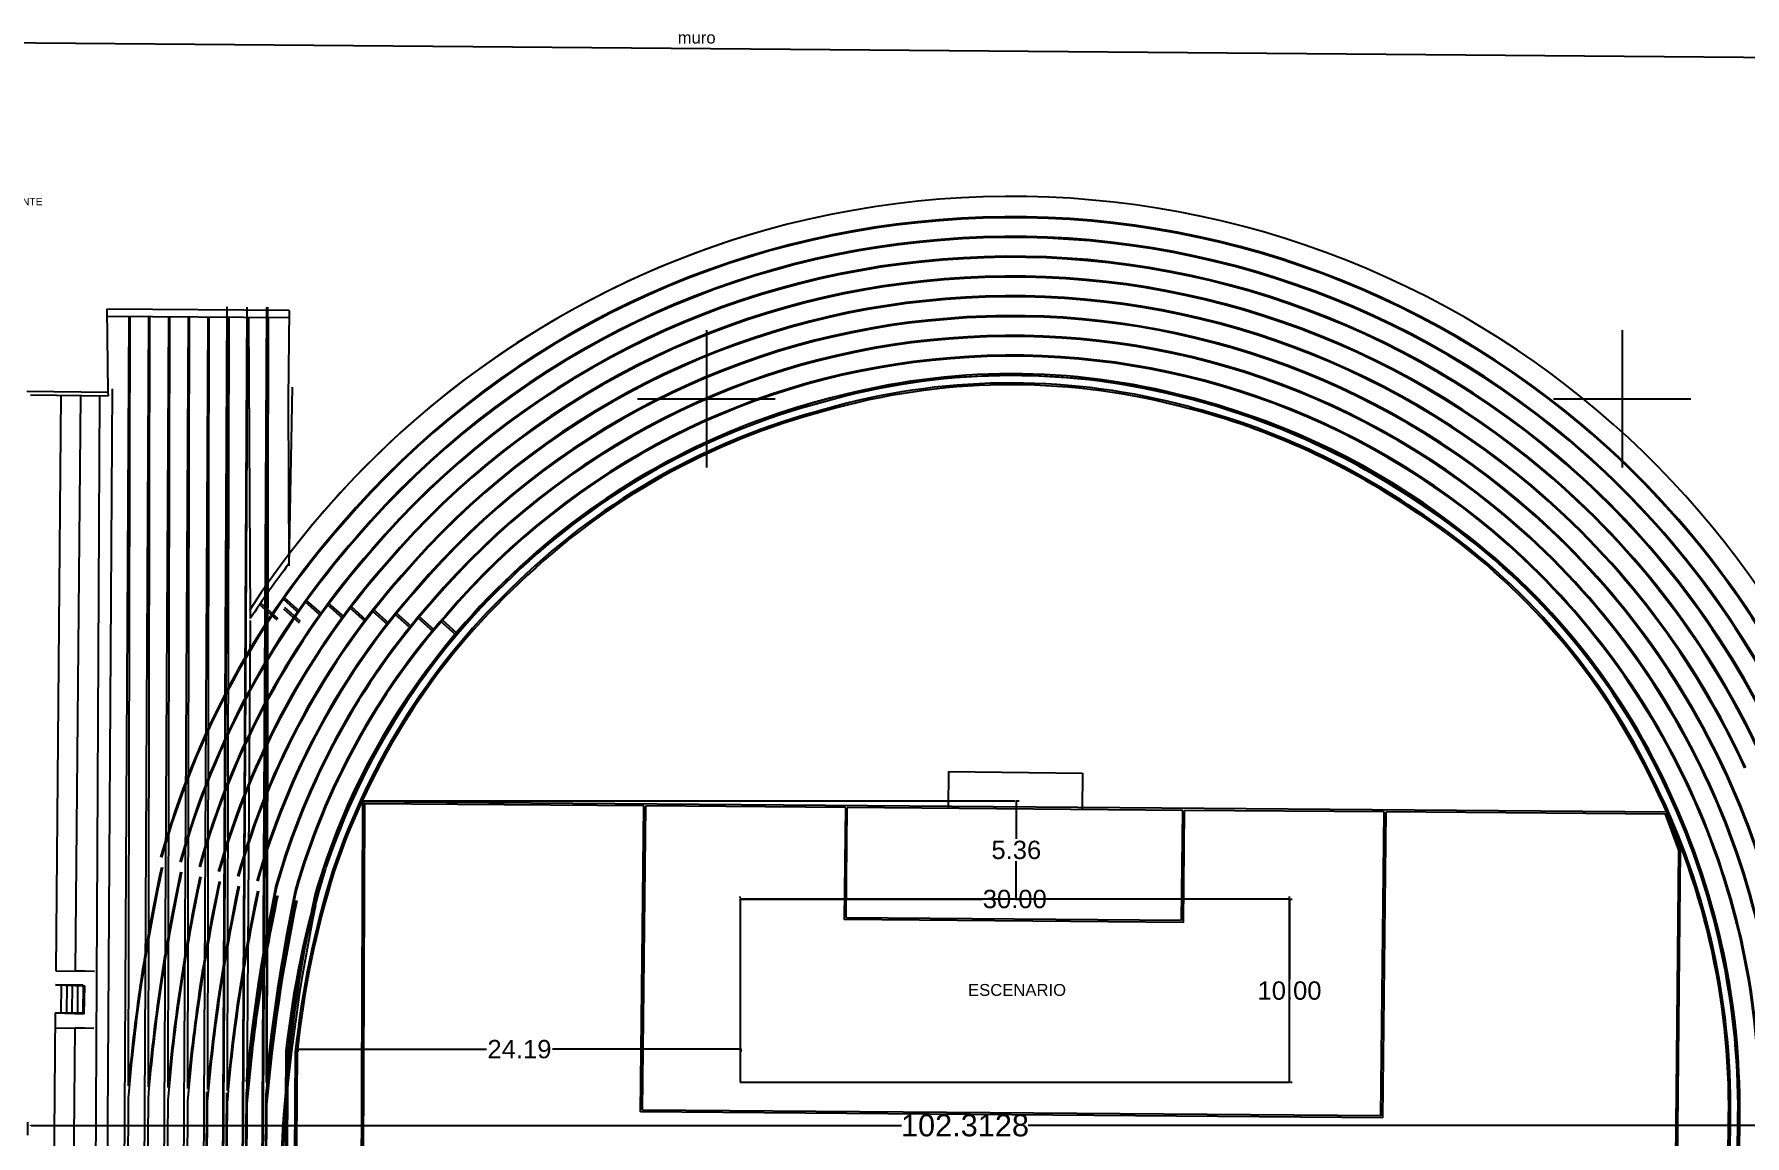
# Model space of a CAD drawing. Header units: millimetres. Extents: x 793 to 3159, y 750 to 2095.
# Drawn here: x 1340.3 to 1433.7, y 936.2 to 996.3 of the extents above; entities that cross this region are included whole.
import ezdxf

# ---------------------------------------------------------------- set-up
doc = ezdxf.new("R2010")
doc.units = ezdxf.units.MM
doc.linetypes.add('CONTINUA', pattern=[0])
for name, color, linetype in [('A-MURO-BAJO', 6, 'Continuous'), ('A-PISO-LIMITE', 42, 'Continuous'), ('A-PROY', 252, 'Continuous'), ('A-TEXTO', 2, 'Continuous'), ('DIMEN', 7, 'Continuous'), ('escalones', 7, 'Continuous'), ('GUARNICIONES DE CAMPO FUTBOL', 9, 'Continuous'), ('PISTA DE ATLETISMO', 22, 'Continuous'), ('poligono real existente', 210, 'Continuous'), ('RETUTM01', 8, 'Continuous')]:
    doc.layers.add(name, color=color, linetype=linetype)
doc.styles.add('Anot_Arial', font='arial.ttf')
doc.styles.add('kobalt', font='arial.ttf', dxfattribs={"height": 0.15})
doc.styles.add('kobalt-240', font='arial.ttf', dxfattribs={"height": 6.5})
doc.styles.get("Standard").update_dxf_attribs({"font": 'arial.ttf'})
doc.dimstyles.new('kobalt-dim-planta', dxfattribs={"dimtxt": 10, "dimasz": 1, "dimexe": 1.5, "dimexo": 0.5, "dimgap": 1, "dimtad": 0, "dimtih": 1, "dimtoh": 1, "dimzin": 0, "dimdsep": 46, "dimtxsty": 'Standard', "dimblk": 'ARCHTICK', "dimcen": 0.8, "dimclrd": 256, "dimclre": 256, "dimclrt": 256, "dimadec": 0, "dimazin": 0, "dimtfac": 1, "dimtofl": 0, "dimtmove": 1, "dimatfit": 3, "dimfxl": 1, "dimtolj": 1, "dimtzin": 0, "dimarcsym": 0})
doc.dimstyles.get("Standard").update_dxf_attribs({"dimtxt": 1.2, "dimasz": 0.18, "dimexe": 0.18, "dimexo": 0.0625, "dimgap": 0.09, "dimtad": 0, "dimtih": 1, "dimtoh": 1, "dimdec": 4, "dimlfac": -1, "dimzin": 0, "dimdsep": 46, "dimtxsty": 'Standard', "dimcen": 0.09, "dimadec": 0, "dimazin": 0, "dimtfac": 1, "dimtdec": 4, "dimtofl": 0, "dimtmove": 0, "dimatfit": 3, "dimfxl": 1, "dimtolj": 1, "dimtzin": 0, "dimarcsym": 0})

# ---------------------------------------------------------------- blocks, each defined once
blk = doc.blocks.new('A$C6A1540C3')
at = {"layer": 'RETUTM01', "color": 8, "linetype": 'Continuous'}
for p, q in [((3.75, 7.5), (3.75, 0)), ((0, 3.75), (7.5, 3.75))]:
    blk.add_line(p, q, dxfattribs=at)
blk = doc.blocks.new('A$C01AD1605')
at = {"layer": 'GUARNICIONES DE CAMPO FUTBOL'}
for points, elevation in [([(20.197, -13.244), (20.043, -35.664), (19.753, -76.862), (19.699, -91.506)], -294.174), ([(20.297, -13.245), (20.143, -35.665), (19.853, -76.863), (19.799, -91.507)], -294.174), ([(20.709, -13.29), (20.55, -35.738), (20.253, -76.865), (20.196, -91.411)], -294.174), ([(20.809, -13.291), (20.65, -35.739), (20.353, -76.866), (20.296, -91.411)], -294.174), ([(98.501, -79.778), (98.57, -70.618), (98.634, -60.703), (98.699, -50.176), (98.768, -41.237), (98.846, -31.5), (98.962, -16.85)], -294.242), ([(98.601, -79.779), (98.67, -70.619), (98.734, -60.703), (98.799, -50.176), (98.868, -41.238), (98.946, -31.501), (99.062, -16.85)], -294.242), ([(99.01, -80.027), (99.07, -70.622), (99.134, -60.706), (99.199, -50.179), (99.268, -41.241), (99.346, -31.504), (99.472, -16.828)], -294.242), ([(99.11, -80.027), (99.17, -70.623), (99.234, -60.707), (99.299, -50.18), (99.368, -41.242), (99.446, -31.505), (99.572, -16.828)], -294.242)]:
    blk.add_lwpolyline(points, dxfattribs=dict(at, elevation=elevation))
for centre, radius, start, end in [((59.829, -13.75, -294.128), 37.486, 76.0574, 105.97753), ((59.829, -13.75, -294.128), 37.386, 76.0574, 105.97753), ((59.789, -13.56, -294.156), 36.795, 75.65183, 106.01802), ((59.789, -13.56, -294.156), 36.695, 75.65183, 106.01802), ((59.259, -16.927, -294.23), 40.607, 55.45401, 76.35734), ((59.259, -16.927, -294.23), 40.707, 55.45401, 76.35734), ((59.4, -15.304, -294.199), 38.871, 104.73637, 133.77222), ((59.4, -15.304, -294.199), 38.771, 104.73637, 133.77222), ((59.301, -15.031, -294.187), 38.084, 104.70228, 133.93747), ((59.301, -15.031, -294.187), 37.984, 104.70228, 133.93747), ((59.518, -16.467, -294.222), 39.581, 55.77391, 76.31241), ((59.518, -16.467, -294.222), 39.681, 55.77391, 76.31241), ((62.094, -14.176, -294.204), 36.248, 26.24667, 57.10098), ((62.094, -14.176, -294.204), 36.348, 26.24667, 57.10098), ((61.933, -14.399, -294.212), 37.016, 26.44583, 56.64407), ((61.933, -14.399, -294.212), 37.116, 26.44583, 56.64407), ((59.099, -15.526, -294.071), 38.825, 133.22338, 161.56458), ((59.099, -15.526, -294.071), 38.725, 133.22338, 161.56458), ((58.787, -15.377, -294.187), 37.981, 133.01567, 161.62838), ((58.787, -15.377, -294.187), 37.881, 133.01567, 161.62838), ((58.988, -16.304, -294.215), 40.079, 359.21866, 27.01072), ((58.39, -16.41, -294.181), 41.085, 359.41697, 26.7561), ((58.39, -16.41, -294.181), 41.185, 359.41697, 26.7561), ((58.988, -16.304, -294.215), 39.979, 359.21866, 27.01072), ((72.927, -18.951, -293.851), 53.039, 162.78895, 173.81204), ((72.927, -18.951, -293.851), 52.939, 162.78895, 173.81204), ((71.453, -18.571, -294.195), 51.018, 162.70736, 174.05812), ((71.453, -18.571, -294.195), 50.918, 162.70736, 174.05812)]:
    blk.add_arc(centre, radius, start, end, dxfattribs=at)
at = {"layer": 'PISTA DE ATLETISMO'}
blk.add_line((99.408, -43.849, -294.056), (99.565, -16.623, -294.072), dxfattribs=at)
for centre, radius, start, end in [((59.575, -15.512, -294.057), 39.134, 94.41948, 139.58821), ((59.854, -16.021, -294.073), 39.664, 49.88842, 94.76413), ((59.58, -16.214, -294.072), 39.988, 359.41279, 49.7667), ((57.811, -15.004, -294.072), 37.469, 138.43107, 164.08881), ((111.554, -23.632, -294.043), 91.745, 168.11125, 184.22341)]:
    blk.add_arc(centre, radius, start, end, dxfattribs=at)
blk = doc.blocks.new('_ArchTick')
at = {"color": 0, "linetype": 'ByBlock', "const_width": 0.15}
blk.add_lwpolyline([(-0.5, -0.5), (0.5, 0.5)], dxfattribs=at)
blk = doc.blocks.new('*D167')
at = {"layer": 'Defpoints', "color": 0, "transparency": 16777216}
for p in [(1378.856, 949.116), (1378.856, 949.116), (1408.856, 949.116)]:
    blk.add_point(p, dxfattribs=at)
at = {"layer": 'DIMEN', "lineweight": -2, "transparency": 16777216}
for p, q in [((1378.856, 949.166), (1378.856, 949.266)), ((1378.856, 949.116), (1392.071, 949.116)), ((1408.856, 949.116), (1395.642, 949.116)), ((1408.856, 949.166), (1408.856, 949.266))]:
    blk.add_line(p, q, dxfattribs=at)
at = {"layer": 'DIMEN', "lineweight": -2, "transparency": 16777216, "xscale": 0.1, "yscale": 0.1, "zscale": 0.1, "rotation": 180}
blk.add_blockref('_ArchTick', (1378.856, 949.116), dxfattribs=at)
at = {"layer": 'DIMEN', "lineweight": -2, "transparency": 16777216, "xscale": 0.1, "yscale": 0.1, "zscale": 0.1}
blk.add_blockref('_ArchTick', (1408.856, 949.116), dxfattribs=at)
at = {"layer": 'DIMEN', "transparency": 16777216, "insert": (1393.856, 949.116), "char_height": 1, "attachment_point": 5}
blk.add_mtext('\\A1;30.00', dxfattribs=at)
blk = doc.blocks.new('*D168')
at = {"layer": 'Defpoints', "color": 0, "transparency": 16777216}
for p in [(1408.856, 949.116), (1408.856, 949.116), (1408.856, 939.116)]:
    blk.add_point(p, dxfattribs=at)
at = {"layer": 'DIMEN', "lineweight": -2, "transparency": 16777216}
for p, q in [((1408.856, 949.116), (1408.856, 944.726)), ((1408.906, 949.116), (1409.006, 949.116)), ((1408.856, 939.116), (1408.856, 943.505)), ((1408.906, 939.116), (1409.006, 939.116))]:
    blk.add_line(p, q, dxfattribs=at)
at = {"layer": 'DIMEN', "lineweight": -2, "transparency": 16777216, "xscale": 0.1, "yscale": 0.1, "zscale": 0.1}
for p, rotation in [((1408.856, 949.116), 90), ((1408.856, 939.116), 270)]:
    blk.add_blockref('_ArchTick', p, dxfattribs=dict(at, rotation=rotation))
at = {"layer": 'DIMEN', "transparency": 16777216, "insert": (1408.856, 944.116), "char_height": 1, "attachment_point": 5}
blk.add_mtext('\\A1;10.00', dxfattribs=at)
blk = doc.blocks.new('*D179')
at = {"layer": 'Defpoints', "color": 0, "transparency": 16777216}
for p in [(1354.719, 940.987), (1354.719, 940.92), (1378.908, 940.987)]:
    blk.add_point(p, dxfattribs=at)
at = {"layer": 'DIMEN', "lineweight": -2, "transparency": 16777216}
for p, q in [((1354.719, 940.937), (1354.719, 940.77)), ((1354.719, 940.92), (1365.017, 940.92)), ((1378.908, 940.92), (1368.611, 940.92)), ((1378.908, 940.937), (1378.908, 940.77))]:
    blk.add_line(p, q, dxfattribs=at)
at = {"layer": 'DIMEN', "lineweight": -2, "transparency": 16777216, "xscale": 0.1, "yscale": 0.1, "zscale": 0.1, "rotation": 180}
blk.add_blockref('_ArchTick', (1354.719, 940.92), dxfattribs=at)
at = {"layer": 'DIMEN', "lineweight": -2, "transparency": 16777216, "xscale": 0.1, "yscale": 0.1, "zscale": 0.1}
blk.add_blockref('_ArchTick', (1378.908, 940.92), dxfattribs=at)
at = {"layer": 'DIMEN', "transparency": 16777216, "insert": (1366.814, 940.92), "char_height": 1, "attachment_point": 5}
blk.add_mtext('\\A1;24.19', dxfattribs=at)
blk = doc.blocks.new('*D189')
at = {"layer": 'Defpoints', "color": 0, "transparency": 16777216}
for p in [(1393.856, 954.476), (1393.856, 949.116), (1393.941, 949.116)]:
    blk.add_point(p, dxfattribs=at)
at = {"layer": 'DIMEN', "lineweight": -2, "transparency": 16777216}
for p, q in [((1393.906, 954.476), (1394.091, 954.476)), ((1393.941, 954.476), (1393.941, 952.407)), ((1393.941, 949.116), (1393.941, 951.185)), ((1393.906, 949.116), (1394.091, 949.116))]:
    blk.add_line(p, q, dxfattribs=at)
at = {"layer": 'DIMEN', "lineweight": -2, "transparency": 16777216, "xscale": 0.1, "yscale": 0.1, "zscale": 0.1}
for p, rotation in [((1393.941, 954.476), 90), ((1393.941, 949.116), 270)]:
    blk.add_blockref('_ArchTick', p, dxfattribs=dict(at, rotation=rotation))
at = {"layer": 'DIMEN', "transparency": 16777216, "insert": (1393.941, 951.796), "char_height": 1, "attachment_point": 5}
blk.add_mtext('\\A1;5.36', dxfattribs=at)
blk = doc.blocks.new('*D205')
at = {"layer": 'Defpoints', "color": 0, "lineweight": -2, "transparency": 16777216}
for p, q in [((1339.981, 936.22), (1339.981, 936.937)), ((1340.161, 936.757), (1387.68, 936.757)), ((1442.114, 936.757), (1394.596, 936.757)), ((1442.294, 936.22), (1442.294, 936.937))]:
    blk.add_line(p, q, dxfattribs=at)
at = {"layer": 'Defpoints', "color": 0, "transparency": 16777216}
for p in [(1339.981, 936.757), (1339.981, 936.158, 283.455), (1442.294, 936.158, 283.455)]:
    blk.add_point(p, dxfattribs=at)
for points in [[(1340.161, 936.787), (1340.161, 936.727), (1339.981, 936.757)], [(1442.114, 936.787), (1442.114, 936.727), (1442.294, 936.757)]]:
    blk.add_solid(points, dxfattribs=at)
at = {"layer": 'Defpoints', "color": 0, "transparency": 16777216, "insert": (1391.138, 936.757), "char_height": 1.2, "attachment_point": 5}
blk.add_mtext('\\A1;102.3128', dxfattribs=at)

msp = doc.modelspace()

# ---------------------------------------------------------------- linework, layer by layer
at = {"layer": 'A-MURO-BAJO', "linetype": 'CONTINUA', "ltscale": 0.5}
for p, q in [((1339.92188, 976.85133, 297.75959), (1344.35558, 976.7867, 297.75959)), ((1340.12188, 976.64823, 297.75959), (1344.35267, 976.58655, 297.75959)), ((1344.34454, 976.78655, 294.29304), (1344.35267, 976.58655, 294.29304))]:
    msp.add_line(p, q, dxfattribs=at)
at = {"layer": 'A-PISO-LIMITE', "linetype": 'CONTINUA', "ltscale": 0.5}
for p, q in [((1344.57474, 976.97233, 288.97734), (1343.64082, 826.81043, 288.34583)), ((1343.17501, 826.8498, 288.3458), (1343.89915, 976.59316, 292.96452))]:
    msp.add_line(p, q, dxfattribs=at)
at = {"layer": 'A-PROY', "linetype": 'CONTINUA', "ltscale": 0.5}
for p, q in [((1354.24805, 981.24307, 295.47876), (1344.28664, 981.32842, 295.40873)), ((1344.28896, 981.32839, 295.40873), (1344.34454, 976.78655, 294.29304)), ((1344.29428, 980.94139, 295.40873), (1354.24365, 980.86813, 295.31588)), ((1345.4848, 980.9326, 297.75879), (1344.68527, 830.8758, 293.72089)), ((1345.5398, 980.93224, 297.75879), (1345.45856, 938.92715, 293.72089)), ((1346.56478, 980.92465, 297.75879), (1345.76532, 830.87926, 293.72089)), ((1346.61977, 980.92429, 297.75879), (1346.53823, 938.87465, 293.72089)), ((1347.64475, 980.9167, 297.75879), (1346.84536, 830.88272, 293.72089)), ((1347.69975, 980.91633, 297.75879), (1347.61791, 938.82191, 293.72089)), ((1348.72472, 980.90875, 297.75879), (1347.92541, 830.88618, 293.72089)), ((1348.77972, 980.90838, 297.75879), (1348.69758, 938.76892, 293.72089)), ((1349.80469, 980.90079, 297.75879), (1349.00546, 830.88964, 293.72089)), ((1349.85969, 980.90043, 297.75879), (1349.77725, 938.71566, 293.72089)), ((1350.84492, 981.44538, 585.43757), (1350.04576, 831.44564, 581.39967)), ((1350.88466, 980.89284, 297.75879), (1350.0855, 830.8931, 293.72089)), ((1350.93966, 980.89248, 297.75879), (1350.85692, 938.66215, 293.72089)), ((1351.92489, 981.43743, 585.43757), (1351.12581, 831.4491, 581.39967)), ((1351.96463, 980.88489, 297.75879), (1351.16555, 830.89656, 293.72089)), ((1352.01963, 980.88452, 297.75879), (1352.10821, 964.42547, 293.72089)), ((1353.00486, 981.42947, 585.43757), (1352.20586, 831.45256, 581.39967)), ((1353.0446, 980.87694, 297.75879), (1352.2456, 830.90003, 293.72089)), ((1353.05986, 981.42911, 585.43757), (1352.97651, 939.10687, 581.39967)), ((1353.0996, 980.87657, 297.75879), (1353.01625, 938.55433, 293.72089)), ((1354.24805, 981.24307, 295.47876), (1354.18689, 976.42068, 293.38389)), ((1341.78326, 976.62401, 294.29889), (1341.50031, 945.20612, 293.92077)), ((1342.57411, 945.1935, 293.92077), (1342.87447, 976.6081, 293.08608)), ((1354.18689, 976.42068, 293.38389), (1354.21551, 967.31681, 288.93583)), ((1352.626, 965.20233, 293.72089), (1353.57208, 964.35401, 293.72089)), ((1352.68282, 965.2857, 293.72089), (1353.62878, 964.43749, 293.72089)), ((1353.88697, 965.51825, 581.40154), (1354.73829, 964.7549, 581.40154)), ((1353.92671, 964.96572, 293.72275), (1354.77803, 964.20236, 293.72275)), ((1353.94483, 965.60069, 581.40154), (1354.79592, 964.83754, 581.40154)), ((1353.98457, 965.04815, 293.72275), (1354.83566, 964.285, 293.72275)), ((1355.09948, 965.36073, 581.40154), (1355.94955, 964.59849, 581.40154)), ((1355.15829, 965.44231, 581.40154), (1356.00815, 964.68026, 581.40154)), ((1356.31757, 965.19819, 581.40154), (1357.16648, 964.43699, 581.40154)), ((1356.37737, 965.27888, 581.40154), (1357.2261, 964.51785, 581.40154)), ((1357.54165, 965.03028, 581.40154), (1358.38951, 964.27003, 581.40154)), ((1357.60249, 965.11004, 581.40154), (1358.45019, 964.34994, 581.40154)), ((1358.77216, 964.85661, 581.40154), (1359.61909, 964.0972, 581.40154)), ((1358.83409, 964.9354, 581.40154), (1359.68088, 964.1761, 581.40154)), ((1360.07265, 964.75451, 581.40154), (1360.9187, 963.99588, 581.40154)), ((1352.10753, 964.32372, 293.72089), (1351.93658, 938.60838, 293.72089)), ((1360.00958, 964.67675, 581.40154), (1360.85573, 963.91802, 581.40154)), ((1361.25446, 964.49019, 581.40154), (1362.10002, 963.732, 581.40154)), ((1361.31873, 964.56687, 581.40154), (1362.16422, 963.80875, 581.40154)), ((1362.50749, 964.29649, 581.40154), (1363.30453, 963.58181, 581.40154)), ((1362.57303, 964.37203, 581.40154), (1363.36917, 963.65816, 581.40154)), ((1390.23235, 956.07917, 576.58074), (1390.21067, 954.07928, 576.58074)), ((1397.55192, 955.99982, 576.58074), (1397.53024, 953.99994, 576.58074)), ((1373.42988, 937.50171, 581.39967), (1373.61089, 954.20072, 581.39967)), ((1373.53096, 937.60062, 581.39967), (1373.71089, 954.19964, 581.39967)), ((1384.64547, 948.11305, 581.39967), (1384.7105, 954.1127, 581.39967)), ((1402.96476, 947.9601, 581.39967), (1403.02979, 953.95974, 581.39967)), ((1413.84951, 937.27823, 576.57887), (1414.02944, 953.87725, 576.57887)), ((1413.94842, 937.17715, 576.57887), (1414.12943, 953.87617, 576.57887)), ((1341.50031, 945.20612, 293.92077), (1343.61141, 945.18676, 293.92077)), ((1342.99328, 944.41935, 293.92077), (1341.49334, 944.43286, 293.92077)), ((1341.79333, 944.43015, 293.91891), (1341.77964, 942.91034, 293.91891)), ((1342.09332, 944.42745, 293.91891), (1342.07963, 942.90763, 293.91891)), ((1342.09332, 944.42745, 293.91891), (1342.07963, 942.90763, 293.91891)), ((1342.39331, 944.42475, 293.91891), (1342.37962, 942.90493, 293.91891)), ((1342.69329, 944.42205, 293.91891), (1342.67961, 942.90223, 293.91891)), ((1342.99328, 944.41935, 293.91891), (1342.97959, 942.89953, 293.91891)), ((1341.4739, 942.90686, 295.00984), (1341.10551, 900.94246, 292.95019)), ((1341.47966, 942.91304, 293.92077), (1342.97959, 942.89953, 293.92077)), ((1341.47228, 942.09367, 293.92077), (1343.58334, 942.0743, 293.92077)), ((1342.18082, 901.70987, 292.97655), (1342.55443, 942.10946, 294.12469)), ((1349.73305, 938.59694, 581.39967), (1349.02072, 831.44182, 581.39967)), ((1345.454, 938.24099, 293.72089), (1344.74027, 830.87544, 293.72089)), ((1346.5337, 938.19219, 293.72089), (1345.82031, 830.8789, 293.72089)), ((1347.61339, 938.14316, 293.72089), (1346.90036, 830.88236, 293.72089)), ((1348.69309, 938.0939, 293.72089), (1347.98041, 830.88582, 293.72089)), ((1349.77279, 938.0444, 293.72089), (1349.06046, 830.88928, 293.72089)), ((1350.81274, 938.54721, 581.39967), (1350.10076, 831.44528, 581.39967)), ((1350.85248, 937.99467, 293.72089), (1350.1405, 830.89274, 293.72089)), ((1351.89243, 938.49723, 581.39967), (1351.18081, 831.44874, 581.39967)), ((1351.93217, 937.94469, 293.72089), (1351.22055, 830.8962, 293.72089)), ((1352.97212, 938.44701, 581.39967), (1352.26086, 831.4522, 581.39967)), ((1353.01186, 937.89447, 293.72089), (1352.3006, 830.89966, 293.72089)), ((1413.94842, 937.17715, 576.57887), (1373.42988, 937.50171, 581.39967)), ((1413.84951, 937.27823, 576.57887), (1373.53096, 937.60062, 581.39967)), ((1433.42595, 936.14432, 576.53791), (1433.43339, 937.43423, 576.53716))]:
    msp.add_line(p, q, dxfattribs=at)
for points, elevation in [([(1390.23235, 956.07917), (1397.55192, 955.99982)], 576.58074), ([(1373.61089, 954.20072), (1358.35035, 954.32463), (1358.15968, 900.77002)], 581.39967), ([(1384.61051, 954.11378), (1373.71089, 954.19964)], 576.58074), ([(1384.61051, 954.11378), (1384.54439, 948.01414), (1403.06367, 947.85902), (1403.12978, 953.95866)], 576.58074), ([(1403.02979, 953.95974), (1384.7105, 954.1127)], 576.58074), ([(1414.02944, 953.87725), (1403.12978, 953.95866)], 576.58074), ([(1429.60308, 899.15984), (1430.10741, 951.78564), (1429.39047, 953.75341), (1414.12943, 953.87617)], 581.40154), ([(1384.64547, 948.11305), (1402.96476, 947.9601)], 576.58074)]:
    msp.add_lwpolyline(points, dxfattribs=dict(at, elevation=elevation))
at = {"layer": 'A-PROY', "linetype": 'CONTINUA', "ltscale": 0.5, "elevation": 581.39967}
msp.add_lwpolyline([(1430.20762, 951.80254), (1429.46095, 953.85265), (1358.25099, 954.42572), (1357.87635, 849.35037), (1429.22198, 849.07585)], close=True, dxfattribs=at)
at = {"layer": 'A-PROY', "linetype": 'CONTINUA', "ltscale": 0.5}
for centre, radius, start, end in [((1393.66356, 937.74646, 581.51029), 49.73079, 60.1020677, 104.21031), ((1393.72161, 938.03703, 581.39967), 48.33104, 49.8774882, 94.7332316), ((1393.72161, 938.03703, 581.39967), 48.27604, 49.8775452, 94.7333925), ((1393.79499, 937.72731, 581.39967), 49.78177, 104.351541, 146.9507838), ((1393.44299, 938.54578, 581.39967), 47.80162, 94.4507282, 139.4835006), ((1393.44299, 938.54578, 581.39967), 47.74662, 94.4505655, 139.484044), ((1393.72161, 938.03703, 581.39967), 47.25104, 49.8786306, 94.7364603), ((1393.44299, 938.54578, 581.39967), 46.72162, 94.4474633, 139.4944082), ((1393.44299, 938.54578, 581.39967), 46.66662, 94.447293, 139.4949773), ((1393.72161, 938.03703, 581.39967), 47.19604, 49.8786902, 94.7366287), ((1393.44299, 938.54578, 581.39967), 45.64162, 94.4440443, 139.5058369), ((1393.44299, 938.54578, 581.39967), 45.58662, 94.4438658, 139.5064335), ((1393.72161, 938.03703, 581.39967), 46.17104, 49.8798263, 94.7398406), ((1393.72161, 938.03703, 581.39967), 46.11604, 49.8798887, 94.740017), ((1393.44299, 938.54578, 581.39967), 44.56162, 94.44046, 139.517825), ((1393.44299, 938.54578, 581.39967), 44.50662, 94.4402729, 139.5184512), ((1393.72161, 938.03703, 581.39967), 45.09104, 49.8810792, 94.7433832), ((1393.72161, 938.03703, 581.39967), 45.03604, 49.8811446, 94.7435682), ((1393.44299, 938.54578, 581.39967), 43.48162, 94.4366983, 139.5304145), ((1393.44299, 938.54578, 581.39967), 43.42662, 94.4365017, 139.5310726), ((1393.72161, 938.03703, 581.39967), 44.01104, 49.8823934, 94.7471003), ((1393.72161, 938.03703, 581.39967), 43.95604, 49.8824621, 94.7472945), ((1393.44299, 938.54578, 581.39967), 42.40162, 94.4327455, 139.543652), ((1393.44299, 938.54578, 581.39967), 42.34662, 94.4325388, 139.5443444), ((1393.72161, 938.03703, 581.39967), 42.93104, 49.8837737, 94.7510049), ((1393.72161, 938.03703, 581.39967), 42.87604, 49.8838458, 94.751209), ((1393.81715, 938.12229, 581.40513), 49.32845, 18.8269344, 60.0391217), ((1393.44299, 938.54578, 581.39967), 41.32162, 94.4285867, 139.5575887), ((1393.44299, 938.54578, 581.39967), 41.26662, 94.4283691, 139.5583182), ((1393.72161, 938.03703, 581.39967), 41.85104, 49.885225, 94.7551117), ((1393.72161, 938.03703, 581.39967), 41.79604, 49.8853009, 94.7553266), ((1393.72161, 938.03703, 581.39967), 40.77104, 49.8867531, 94.7594368), ((1393.72161, 938.03703, 581.39967), 40.71604, 49.8868331, 94.7596632), ((1393.44299, 938.54578, 581.39967), 40.24162, 94.4242055, 139.5722816), ((1393.44299, 938.54578, 581.39967), 40.18662, 94.4239761, 139.5730512), ((1393.44299, 938.54578, 571.72992), 39.13412, 94.4194624, 139.5882001), ((1393.72161, 938.03703, 571.64173), 39.66354, 49.8884064, 94.7641175), ((1393.44796, 937.84405, 581.39967), 47.52002, 24.5897348, 49.7763327), ((1393.44796, 937.84405, 581.39967), 47.57502, 24.5897348, 49.7763919), ((1393.44796, 937.84405, 581.39967), 48.60002, 24.5897348, 49.77747), ((1393.44796, 937.84405, 581.39967), 48.65502, 24.5897348, 49.7775265), ((1393.44796, 937.84405, 581.39967), 46.44002, 24.5897348, 49.7751425), ((1393.44796, 937.84405, 581.39967), 46.49502, 24.5897348, 49.7752044), ((1393.44796, 937.84405, 581.39967), 45.36002, 24.5897348, 49.7738955), ((1393.44796, 937.84405, 581.39967), 45.41502, 24.5897348, 49.7739604), ((1393.44796, 937.84405, 581.39967), 44.28002, 24.5897348, 49.7725875), ((1393.44796, 937.84405, 581.39967), 44.33502, 24.5897348, 49.7726556), ((1393.44796, 937.84405, 581.39967), 43.20002, 24.5897348, 49.771214), ((1393.44796, 937.84405, 581.39967), 43.25502, 24.5897348, 49.7712856), ((1391.67913, 939.05377, 581.39967), 46.13693, 138.5399766, 164.4778718), ((1391.67913, 939.05377, 581.39967), 46.08193, 138.5394135, 164.4758039), ((1393.44796, 937.84405, 581.39967), 42.12002, 24.5897348, 49.7697699), ((1393.44796, 937.84405, 581.39967), 42.17502, 24.5897348, 49.7698452), ((1391.67913, 939.05377, 581.39967), 45.05693, 138.5286707, 164.4364674), ((1391.67913, 939.05377, 581.39967), 45.00193, 138.5280805, 164.4343129), ((1393.44796, 937.84405, 581.39967), 41.04002, 24.5897348, 49.7682497), ((1393.44796, 937.84405, 581.39967), 41.09502, 24.5897348, 49.768329), ((1391.67913, 939.05377, 581.39967), 43.97693, 138.5168145, 164.3933121), ((1391.67913, 939.05377, 581.39967), 43.92193, 138.5161953, 164.3910655), ((1393.44796, 937.84405, 576.53671), 39.98752, 24.5897348, 49.766689), ((1391.67913, 939.05377, 581.39967), 42.89693, 138.5043669, 164.3482897), ((1391.67913, 939.05377, 581.39967), 42.84193, 138.5037164, 164.3459446), ((1391.67913, 939.05377, 581.39967), 41.81693, 138.4912825, 164.3012727), ((1391.67913, 939.05377, 581.39967), 41.76193, 138.4905982, 164.2988224), ((1393.83473, 937.17477, 293.72089), 49.83677, 142.6499357, 146.8523024), ((1391.67913, 939.05377, 581.39967), 40.73693, 138.4775111, 164.2521216), ((1391.67913, 939.05377, 581.39967), 40.68193, 138.4767904, 164.2495587), ((1391.67913, 939.05377, 581.39967), 39.65693, 138.4629971, 164.2006836), ((1391.67913, 939.05377, 581.39967), 39.60193, 138.462237, 164.1979999), ((1391.67913, 939.05377, 581.39967), 38.57693, 138.4476789, 164.1467901), ((1391.67913, 939.05377, 581.39967), 38.52193, 138.446876, 164.1439765), ((1391.67913, 939.05377, 562.00084), 37.46943, 138.4310632, 164.0887798), ((1393.44796, 937.84405, 581.39967), 42.17502, 359.4195285, 24.5897347), ((1393.44796, 937.84405, 581.39967), 43.20002, 359.4225129, 24.5897347), ((1393.44796, 937.84405, 581.39967), 43.25502, 359.42267, 24.5897347), ((1393.44796, 937.84405, 576.53722), 39.98752, 359.4127799, 24.5897347), ((1393.44796, 937.84405, 581.39967), 41.04002, 359.4160943, 24.5897347), ((1393.44796, 937.84405, 581.39967), 41.09502, 359.416264, 24.5897347), ((1393.44796, 937.84405, 581.39967), 42.12002, 359.4193653, 24.5897347), ((1445.46164, 929.87286, 293.72089), 100.35713, 167.9436303, 175.2169258), ((1445.46164, 929.87286, 293.72089), 100.41213, 167.9426804, 174.8265398), ((1445.46164, 929.87286, 293.72089), 99.27713, 167.9625597, 175.1930337), ((1445.46164, 929.87286, 293.72089), 99.33213, 167.9615827, 174.800541), ((1445.46164, 929.87286, 293.72089), 98.19713, 167.9820331, 175.1687484), ((1445.46164, 929.87286, 293.72089), 98.25213, 167.9810279, 174.7741144), ((1445.46164, 929.87286, 293.72089), 97.11713, 168.0020757, 175.1440589), ((1445.46164, 929.87286, 293.72089), 97.17213, 168.0010409, 174.7472482), ((1445.46164, 929.87286, 293.72089), 96.03713, 168.0227145, 175.1189539), ((1445.46164, 929.87286, 293.72089), 96.09213, 168.0216486, 174.7199301), ((1445.4219, 930.4254, 581.39967), 93.87713, 168.0658969, 175.0674496), ((1445.4219, 930.4254, 581.39967), 93.93213, 168.0647643, 174.6638862), ((1445.46164, 929.87286, 293.72089), 94.95713, 168.043978, 175.0934215), ((1445.46164, 929.87286, 293.72089), 95.01213, 168.0428795, 174.6921472), ((1445.46164, 929.87286, 293.72089), 93.87713, 168.0658969, 175.0674496), ((1445.46164, 929.87286, 293.72089), 93.93213, 168.0647643, 174.6638862), ((1445.4219, 930.4254, 581.39967), 92.79713, 168.088504, 175.0410254), ((1445.4219, 930.4254, 581.39967), 92.85213, 168.0873356, 174.6351333), ((1445.46164, 929.87286, 293.72089), 92.79713, 168.088504, 175.0410254), ((1445.46164, 929.87286, 293.72089), 92.85213, 168.0873356, 174.6351333), ((1445.4219, 930.4254, 542.73039), 91.74463, 168.1112314, 184.22342), ((1445.46164, 929.87286, 255.0516), 91.74463, 168.1112314, 184.22342)]:
    msp.add_arc(centre, radius, start, end, dxfattribs=at)
at = {"layer": 'Defpoints'}
msp.add_line((1333.14088, 995.92237, 290.82668), (1442.31101, 994.99778), dxfattribs=at)
at = {"layer": 'DIMEN'}
for p, q in [((1358.25139, 954.47572, 287.67879), (1393.85639, 954.47572, 287.67879)), ((1408.85639, 949.11588, 287.67879), (1378.85639, 949.11588, 287.67879)), ((1378.85639, 949.11588, 287.67879), (1378.85639, 939.11588, 287.67879)), ((1408.85639, 939.11588, 287.67879), (1408.85639, 949.11588, 287.67879)), ((1378.85639, 939.11588, 287.67879), (1408.85639, 939.11588, 287.67879))]:
    msp.add_line(p, q, dxfattribs=at)
at = {"layer": 'escalones', "extrusion": (-6.10067e-05, -9.6615e-06, 1)}
for p, q in [((1342.57427, 945.22191, 294.12008), (1343.60281, 945.18676, 293.55797)), ((1342.57427, 945.22191, 294.12008), (1343.60281, 945.18676, 293.55797)), ((1341.48333, 944.42671, 295.05167), (1343.08435, 944.37199, 294.17669)), ((1341.48333, 944.42671, 295.05167), (1343.08435, 944.37199, 294.17669)), ((1343.0453, 942.85316, 294.15105), (1343.08435, 944.37199, 294.17669)), ((1343.0453, 942.85316, 294.15105), (1343.08435, 944.37199, 294.17669)), ((1341.4739, 942.90686, 295.00984), (1343.0453, 942.85316, 294.15105)), ((1341.4739, 942.90686, 295.00984), (1343.0453, 942.85316, 294.15105)), ((1342.55443, 942.10946, 294.13879), (1343.58336, 942.0743, 293.57646)), ((1342.55443, 942.10946, 294.13879), (1343.58336, 942.0743, 293.57646))]:
    msp.add_line(p, q, dxfattribs=at)
at = {"layer": 'PISTA DE ATLETISMO', "extrusion": (-6.10067e-05, -9.6615e-06, 1)}
for p, q in [((1354.40273, 977.05554, 289.34594), (1354.21551, 967.31681, 288.93583)), ((1354.40273, 977.05554, 289.34594), (1354.21551, 967.31681, 288.93583)), ((1433.27638, 910.20812, 576.55289), (1433.43339, 937.43423, 576.53716)), ((1433.27638, 910.20812, 576.55289), (1433.43339, 937.43423, 576.53716))]:
    msp.add_line(p, q, dxfattribs=at)
for centre, radius, start, end in [((1393.69873, 937.75201, 576.48065), 49.73081, 60.1020736, 104.2103069), ((1393.69873, 937.75201, 576.48065), 49.73081, 60.1020736, 104.2103069), ((1393.83017, 937.73287, 576.52265), 49.78178, 104.3515451, 142.7363606), ((1393.83017, 937.73287, 576.52265), 49.78178, 104.3515451, 142.7363606), ((1393.85232, 938.12786, 576.53165), 49.32845, 18.8269344, 60.0391218), ((1393.85232, 938.12786, 576.53165), 49.32845, 18.8269344, 60.0391218), ((1393.75678, 938.0426, 576.43965), 39.66354, 49.8884066, 94.7641157), ((1393.75678, 938.0426, 576.43965), 39.66354, 49.8884066, 94.7641157), ((1393.47816, 938.55135, 576.45565), 39.13412, 94.4194635, 139.5881978), ((1393.47816, 938.55135, 576.45565), 39.13412, 94.4194635, 139.5881978), ((1393.48313, 937.84962, 576.44065), 39.98752, 359.4127799, 49.7666895), ((1393.48313, 937.84962, 576.44065), 39.98752, 359.4127799, 49.7666895), ((1391.71428, 939.05936, 576.44065), 37.4694, 138.4310575, 164.088795), ((1391.71428, 939.05936, 576.44065), 37.4694, 138.4310575, 164.088795), ((1445.45727, 930.43094, 576.46965), 91.74483, 168.1112402, 184.2233937), ((1445.45727, 930.43094, 576.46965), 91.74483, 168.1112402, 184.2233937), ((1445.47946, 929.87562, 288.79087), 91.74483, 168.1112402, 184.2233937), ((1445.47946, 929.87562, 288.79087), 91.74483, 168.1112402, 184.2233937)]:
    msp.add_arc(centre, radius, start, end, dxfattribs=at)

# ---------------------------------------------------------------- block references
at = {"linetype": 'CONTINUA', "ltscale": 0.5}
msp.add_blockref('A$C01AD1605', (1333.86778, 954.05755, 577.69725), dxfattribs=at)
at = {"layer": 'poligono real existente'}
for p in [(1373.26741, 972.67944, 287.67879), (1423.26741, 972.67944, 287.67879)]:
    msp.add_blockref('A$C6A1540C3', p, dxfattribs=at)

# ---------------------------------------------------------------- texts
at = {"layer": 'A-TEXTO', "insert": (1333.51015, 987.3947, 293.72089), "char_height": 0.4, "width": 62.3352715, "attachment_point": 1, "style": 'kobalt'}
msp.add_mtext('SUBESTACION EXISTENTE', dxfattribs=at)
at = {"layer": 'Defpoints', "insert": (1375.45325, 996.47279), "char_height": 0.65, "width": 1.9752729, "attachment_point": 1, "style": 'Anot_Arial'}
msp.add_mtext('muro', dxfattribs=at)
at = {"layer": 'DIMEN', "insert": (1386.7442, 944.48074, 287.67879), "char_height": 0.65, "width": 14.4735327, "attachment_point": 1, "style": 'kobalt-240'}
msp.add_mtext('\\pxqc;ESCENARIO ', dxfattribs=at)

# ---------------------------------------------------------------- dimensions: what is measured, and where the dimension line sits
at = {"layer": 'Defpoints'}
dim = msp.add_linear_dim(base=(1339.98143, 936.75669), p1=(1442.29425, 936.1575, 283.45492), p2=(1339.98143, 936.1575, 283.45492), dimstyle='Standard', dxfattribs=at)
dim.commit()
dim.dimension.update_dxf_attribs({"geometry": '*D205', "text_midpoint": (1391.13784, 936.75669), "dimtype": 160})
at = {"layer": 'DIMEN'}
for base, p1, p2, picture, middle in [((1393.94067, 949.11588, 287.67879), (1393.85639, 954.47572, 287.67879), (1393.85639, 949.11588, 287.67879), '*D189', (1393.94067, 951.7958, 287.67879)), ((1408.85639, 949.11588, 287.67879), (1408.85639, 939.11588, 287.67879), (1408.85639, 949.11588, 287.67879), '*D168', (1408.85639, 944.11588, 287.67879))]:
    dim = msp.add_linear_dim(base=base, p1=p1, p2=p2, angle=90, dimstyle='kobalt-dim-planta', dxfattribs=at)
    dim.commit()
    dim.dimension.update_dxf_attribs({"geometry": picture, "text_midpoint": middle})
for base, p1, p2, picture, middle in [((1378.85639, 949.11588, 287.67879), (1408.85639, 949.11588, 287.67879), (1378.85639, 949.11588, 287.67879), '*D167', (1393.85639, 949.11588, 287.67879)), ((1354.71923, 940.91968, 287.67879), (1378.9084, 940.98686, 287.67879), (1354.71923, 940.98686, 287.67879), '*D179', (1366.81381, 940.91968, 287.67879))]:
    dim = msp.add_linear_dim(base=base, p1=p1, p2=p2, dimstyle='kobalt-dim-planta', dxfattribs=at)
    dim.commit()
    dim.dimension.update_dxf_attribs({"geometry": picture, "text_midpoint": middle})

doc.saveas('drawing.dxf')
